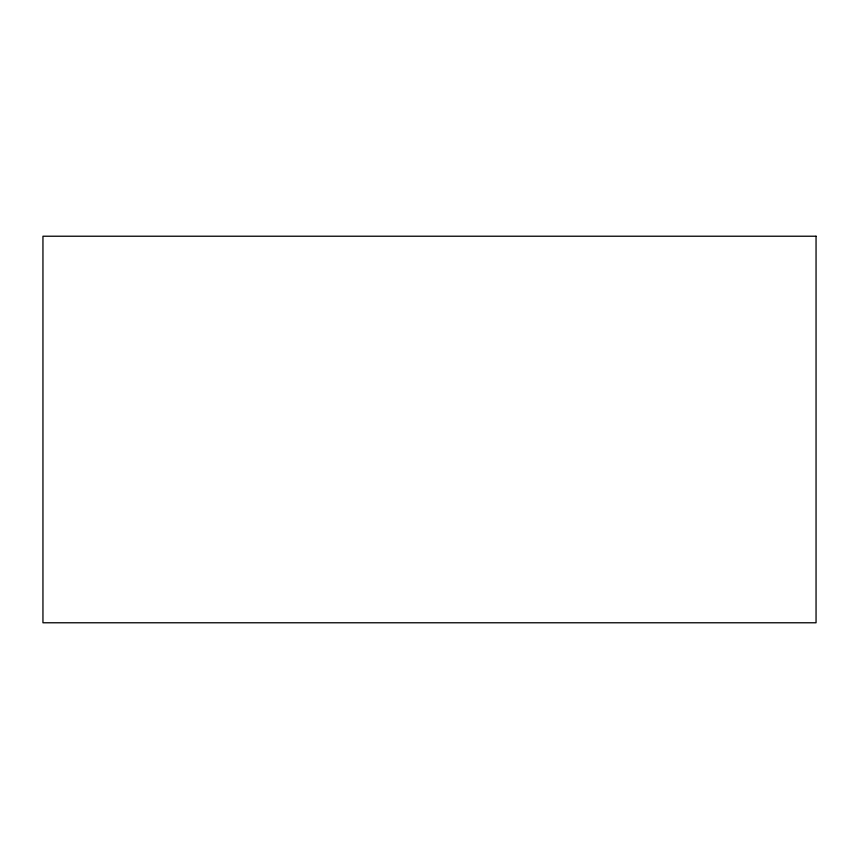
<?xml version="1.0" encoding="UTF-8"?>
<svg xmlns="http://www.w3.org/2000/svg" width="859" height="859" viewBox="0 0 859 859"><rect width="100%" height="100%" fill="white"/><g stroke="black" fill="none" stroke-linecap="round" stroke-linejoin="round"><path stroke-width="1.29" d="M816.05 236.225L42.95 236.225L42.95 622.775L816.05 622.775L816.05 236.225"/></g></svg>
